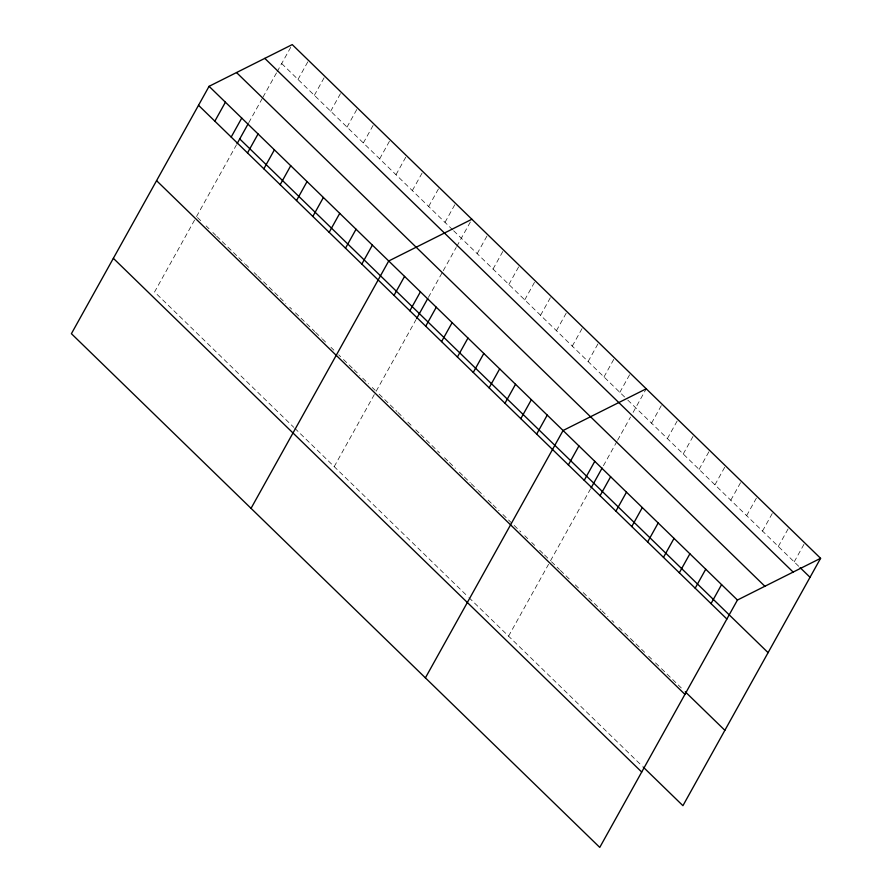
<?xml version="1.0" encoding="UTF-8"?>
<svg xmlns="http://www.w3.org/2000/svg" width="892" height="892" viewBox="0 0 892 892"><rect width="100%" height="100%" fill="white"/><g stroke="black" fill="none" stroke-linecap="round" stroke-linejoin="round"><path stroke-width="0.67" stroke-dasharray="4.46 3.34" d="M194.579 220.068L154.561 291.963L293.858 427.391M196.508 216.589L236.413 144.917M248.768 122.706L262.326 98.354M262.962 97.195L276.52 72.843M277.167 71.683L291.584 45.782M298.017 79.455L308.576 60.478M314.341 95.332L324.9 76.355M330.676 111.21L341.235 92.233M347.01 127.088L357.569 108.11M363.334 142.965L373.893 123.988M379.669 158.843L390.228 139.866M396.003 174.72L406.562 155.754M412.327 190.598L422.886 171.632M428.662 206.476L439.221 187.51M444.997 222.353L455.556 203.387M334.21 466.627L375.51 392.413M376.156 391.253L416.051 319.581M428.405 297.37L442.61 271.859M443.257 270.7L456.158 247.508M456.804 246.348L471.879 219.265M477.175 253.651L487.734 234.674M493.031 269.061L503.59 250.083M508.875 284.47L519.434 265.504M524.73 299.879L535.289 280.913M540.574 315.289L551.133 296.322M556.43 330.709L566.989 311.732M572.285 346.118L582.844 327.141M588.129 361.528L598.688 342.55M603.984 376.937L614.543 357.971M619.828 392.346L630.388 373.38M508.563 636.152L548.58 564.257M550.509 560.778L590.404 489.106M603.416 465.736L616.963 441.384M617.61 440.224L630.521 417.032M633.097 412.405L646.243 388.789M651.528 423.176L662.098 404.199M667.383 438.585L677.942 419.608M683.239 453.995L693.798 435.028M699.083 469.404L709.642 450.438M714.938 484.824L725.497 465.847M730.782 500.234L741.341 481.256M746.637 515.643L757.197 496.666M762.493 531.052L773.052 512.086M778.337 546.462L788.896 527.495M794.192 561.882L804.751 542.905M281.682 63.566L452.679 229.824M453.638 230.76L626.764 399.092M627.756 400.051L799.143 566.688M197.478 217.525L202.272 222.197M206.119 225.932L208.996 228.731M212.842 232.466L215.73 235.276M216.689 236.202L237.818 256.751M238.777 257.688L244.542 263.296M245.501 264.233L250.306 268.893M254.153 272.629L257.03 275.438M257.989 276.375L278.17 295.988M280.088 297.85L285.853 303.458M289.699 307.194L291.617 309.056M295.464 312.802L314.675 331.478M315.634 332.415L321.399 338.012M322.358 338.949L327.163 343.621M330.999 347.356L333.887 350.155M338.692 354.826L340.61 356.7M343.487 359.498L353.098 368.842M354.057 369.767L359.822 375.376M362.709 378.175L368.474 383.783M372.31 387.518L375.197 390.317M379.122 394.141L396.962 411.48M397.943 412.45L403.898 418.225M407.856 422.083L411.814 425.93M415.783 429.788L419.742 433.635M420.734 434.605L439.555 452.902M444.506 457.719L448.475 461.565M449.468 462.535L455.411 468.311M459.369 472.169L463.338 476.016M464.319 476.986L470.274 482.762M471.255 483.72L477.198 489.507M478.19 490.466L484.133 496.242M488.102 500.1L492.061 503.958M493.053 504.917L498.996 510.692M502.965 514.55L520.794 531.888M524.752 535.735L527.73 538.623M531.688 542.481L534.665 545.369M539.615 550.186L543.574 554.043M544.566 555.002L549.517 559.819M551.501 561.748L559.429 569.453M560.421 570.412L571.315 581.004M575.284 584.862L579.242 588.72M583.201 592.567L601.041 609.905M602.022 610.875L607.976 616.651M611.934 620.497L613.919 622.426M618.87 627.243L623.82 632.06M624.813 633.019L644.626 652.286M648.584 656.144L651.561 659.032M655.52 662.879L659.489 666.737M661.463 668.666L681.276 687.922M294.817 428.327L467.943 596.659M468.936 597.618L642.307 766.183"/><path stroke-width="1.34" d="M209.074 86.323L71.405 333.686L599.759 847.4L737.439 600.037L820.595 558.314L292.242 44.6L209.074 86.323L737.439 600.037M214.849 121.178L225.408 102.201M231.184 137.056L241.743 118.079M237.071 143.724L248.121 123.865M247.508 152.933L258.067 133.956M263.842 168.811L274.401 149.834M280.177 184.689L290.736 165.711M296.501 200.566L307.06 181.589M312.836 216.444L323.395 197.478M329.17 232.321L339.729 213.355M345.494 248.199L356.053 229.233M361.829 264.077L372.388 245.11M251.042 508.351L388.722 260.988L471.879 219.265M394.008 295.375L404.567 276.397M409.863 310.784L420.422 291.807M416.72 318.377L427.77 298.53M425.718 326.193L436.277 307.216M441.562 341.603L452.121 322.636M457.418 357.012L467.977 338.046M473.262 372.432L483.821 353.455M489.117 387.842L499.676 368.864M504.972 403.251L515.531 384.274M520.817 418.66L531.376 399.694M536.672 434.07L547.231 415.103M425.395 677.875L563.075 430.513L646.243 388.789M568.371 464.899L578.93 445.922M584.227 480.309L594.786 461.331M591.073 487.913L602.122 468.055M600.071 495.718L610.63 476.752M615.926 511.127L626.485 492.161M631.77 526.548L642.329 507.57M647.625 541.957L658.184 522.98M663.47 557.366L674.04 538.389M679.325 572.776L689.884 553.809M695.18 588.185L705.739 569.219M711.024 603.605L721.583 584.628M820.595 558.314L682.926 805.677L643.299 767.153M800.135 567.658L810.036 577.291M264.801 58.37L793.155 572.084M236.525 72.553L764.879 586.267M239.736 138.94L768.09 652.654M198.515 105.289L726.88 619.015M685.246 691.779L724.873 730.314M156.568 180.663L684.933 694.377M113.351 258.312L641.705 772.037"/></g></svg>
